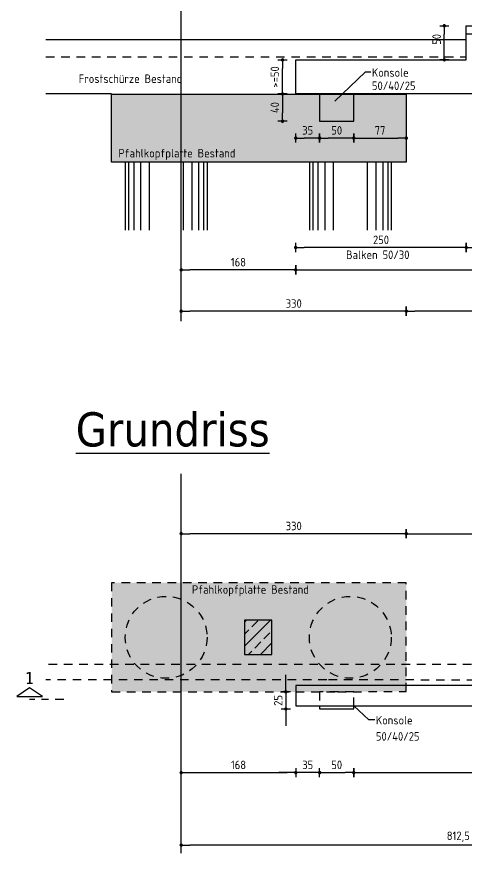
# Model space of a CAD drawing. Extents: x -17 to 300, y 24 to 138.
# Drawn here: x 243.16 to 249.75, y 116.78 to 129.05 of the extents above; entities that cross this region are included whole.
import ezdxf
from ezdxf.enums import TextEntityAlignment as Align

# ---------------------------------------------------------------- set-up
doc = ezdxf.new("R2010")
doc.units = 0
doc.header["$LTSCALE"] = 0.5
doc.header["$MEASUREMENT"] = 0
doc.header["$PDMODE"] = 2
for name, pattern in [('AUSGEZOGEN', [1000.01, 1000, 0.01]), ('DASHDOTSMALL', [1.05, 0.5, -0.25, 0.05, -0.25]), ('HIDDEN', [0.375, 0.25, -0.125]), ('STRICHPUNKT2', [0.55, 0.25, -0.125, 0.05, -0.125])]:
    doc.linetypes.add(name, pattern=pattern)
doc.layers.get('Defpoints').update_dxf_attribs({"linetype": 'CONTINUOUS'})
for name, color, linetype in [('ACHSEN', 7, 'CONTINUOUS'), ('BET-SCHN', 6, 'CONTINUOUS'), ('BETON', 7, 'CONTINUOUS'), ('MASSE', 7, 'CONTINUOUS'), ('SCHNITTE', 7, 'CONTINUOUS'), ('TEXT', 7, 'CONTINUOUS')]:
    doc.layers.add(name, color=color, linetype=linetype)
doc.styles.add('HELV', font='tahoma.ttf')
doc.styles.add('TXT', font='isocp.shx')
doc.dimstyles.new('DOT_I', dxfattribs={"dimscale": 0.5, "dimtxt": 0.25, "dimasz": 0.25, "dimexe": 0.1, "dimexo": 0.3, "dimgap": 0.1, "dimtad": 1, "dimdec": 3, "dimzin": 3, "dimtxsty": 'TXT', "dimblk": 'DOT', "dimblk1": 'DOT', "dimblk2": 'DOT', "dimsah": 1, "dimcen": 0.1, "dimse1": 1, "dimse2": 1, "dimazin": 0, "dimtfac": 1, "dimtdec": 4, "dimtix": 1, "dimtmove": 2, "dimatfit": 3, "dimldrblk": 'DOT', "dimfxl": 0, "dimtvp": 1, "dimtolj": 1, "dimtzin": 0, "dimarcsym": 0})

# ---------------------------------------------------------------- blocks, each defined once
blk = doc.blocks.new('DOT')
at = {"layer": 'MASSE', "color": 7, "linetype": 'Continuous'}
for p, q in [((0, 0), (-1, 0)), ((0, 0.54), (0, -0.54))]:
    blk.add_line(p, q, dxfattribs=at)
at = {"layer": 'MASSE', "color": 7, "linetype": 'Continuous', "const_width": 0.2}
blk.add_lwpolyline([(-0.1, 0, 1), (0.1, 0, 1)], format="xyb", close=True, dxfattribs=at)
blk = doc.blocks.new('*D120')
at = {"layer": 'Defpoints', "color": 0, "linetype": 'AUSGEZOGEN', "transparency": 16777216}
for p in [(245.566, 121.464), (245.566, 121.464), (248.866, 121.464)]:
    blk.add_point(p, dxfattribs=at)
at = {"layer": 'MASSE', "color": 0, "linetype": 'AUSGEZOGEN', "lineweight": -2, "transparency": 16777216}
blk.add_line((248.741, 121.464), (245.691, 121.464), dxfattribs=at)
at = {"layer": 'MASSE', "color": 0, "linetype": 'AUSGEZOGEN', "lineweight": -2, "transparency": 16777216, "xscale": 0.125, "yscale": 0.125, "zscale": 0.125, "rotation": 180}
blk.add_blockref('DOT', (245.566, 121.464), dxfattribs=at)
at = {"layer": 'MASSE', "color": 0, "linetype": 'AUSGEZOGEN', "lineweight": -2, "transparency": 16777216, "xscale": 0.125, "yscale": 0.125, "zscale": 0.125}
blk.add_blockref('DOT', (248.866, 121.464), dxfattribs=at)
at = {"layer": 'MASSE', "color": 0, "linetype": 'AUSGEZOGEN', "transparency": 16777216, "insert": (247.216, 121.577), "char_height": 0.125, "attachment_point": 5, "style": 'TXT'}
blk.add_mtext('\\A1;330', dxfattribs=at)
blk = doc.blocks.new('*D121')
at = {"layer": 'Defpoints', "color": 0, "linetype": 'AUSGEZOGEN', "transparency": 16777216}
for p in [(248.866, 121.464), (252.186, 121.464), (252.186, 121.464)]:
    blk.add_point(p, dxfattribs=at)
at = {"layer": 'MASSE', "color": 0, "linetype": 'AUSGEZOGEN', "lineweight": -2, "transparency": 16777216}
blk.add_line((248.991, 121.464), (252.061, 121.464), dxfattribs=at)
at = {"layer": 'MASSE', "color": 0, "linetype": 'AUSGEZOGEN', "lineweight": -2, "transparency": 16777216, "xscale": 0.125, "yscale": 0.125, "zscale": 0.125, "rotation": 180}
blk.add_blockref('DOT', (248.866, 121.464), dxfattribs=at)
at = {"layer": 'MASSE', "color": 0, "linetype": 'AUSGEZOGEN', "lineweight": -2, "transparency": 16777216, "xscale": 0.125, "yscale": 0.125, "zscale": 0.125}
blk.add_blockref('DOT', (252.186, 121.464), dxfattribs=at)
at = {"layer": 'MASSE', "color": 0, "linetype": 'AUSGEZOGEN', "transparency": 16777216, "insert": (250.526, 121.577), "char_height": 0.125, "attachment_point": 5, "style": 'TXT'}
blk.add_mtext('\\A1;332', dxfattribs=at)
blk = doc.blocks.new('*D127')
at = {"layer": 'Defpoints', "color": 0, "linetype": 'AUSGEZOGEN', "transparency": 16777216}
for p in [(247.246, 117.96), (247.246, 117.96), (247.596, 117.96)]:
    blk.add_point(p, dxfattribs=at)
at = {"layer": 'MASSE', "color": 0, "linetype": 'AUSGEZOGEN', "lineweight": -2, "transparency": 16777216}
for p, q in [((247.121, 117.96), (246.996, 117.96)), ((247.596, 117.96), (247.246, 117.96)), ((247.721, 117.96), (247.846, 117.96))]:
    blk.add_line(p, q, dxfattribs=at)
at = {"layer": 'MASSE', "color": 0, "linetype": 'AUSGEZOGEN', "lineweight": -2, "transparency": 16777216, "xscale": 0.125, "yscale": 0.125, "zscale": 0.125}
blk.add_blockref('DOT', (247.246, 117.96), dxfattribs=at)
at = {"layer": 'MASSE', "color": 0, "linetype": 'AUSGEZOGEN', "lineweight": -2, "transparency": 16777216, "xscale": 0.125, "yscale": 0.125, "zscale": 0.125, "rotation": 180}
blk.add_blockref('DOT', (247.596, 117.96), dxfattribs=at)
at = {"layer": 'MASSE', "color": 0, "linetype": 'AUSGEZOGEN', "transparency": 16777216, "insert": (247.421, 118.073), "char_height": 0.125, "attachment_point": 5, "style": 'TXT'}
blk.add_mtext('\\A1;35', dxfattribs=at)
blk = doc.blocks.new('*D128')
at = {"layer": 'Defpoints', "color": 0, "linetype": 'AUSGEZOGEN', "transparency": 16777216}
for p in [(247.596, 117.96), (248.096, 117.96), (248.096, 117.96)]:
    blk.add_point(p, dxfattribs=at)
at = {"layer": 'MASSE', "color": 0, "linetype": 'AUSGEZOGEN', "lineweight": -2, "transparency": 16777216}
blk.add_line((247.721, 117.96), (247.971, 117.96), dxfattribs=at)
at = {"layer": 'MASSE', "color": 0, "linetype": 'AUSGEZOGEN', "lineweight": -2, "transparency": 16777216, "xscale": 0.125, "yscale": 0.125, "zscale": 0.125, "rotation": 180}
blk.add_blockref('DOT', (247.596, 117.96), dxfattribs=at)
at = {"layer": 'MASSE', "color": 0, "linetype": 'AUSGEZOGEN', "lineweight": -2, "transparency": 16777216, "xscale": 0.125, "yscale": 0.125, "zscale": 0.125}
blk.add_blockref('DOT', (248.096, 117.96), dxfattribs=at)
at = {"layer": 'MASSE', "color": 0, "linetype": 'AUSGEZOGEN', "transparency": 16777216, "insert": (247.846, 118.073), "char_height": 0.125, "attachment_point": 5, "style": 'TXT'}
blk.add_mtext('\\A1;50', dxfattribs=at)
blk = doc.blocks.new('*D129')
at = {"layer": 'Defpoints', "color": 0, "linetype": 'AUSGEZOGEN', "transparency": 16777216}
for p in [(248.096, 117.96), (253.021, 117.96), (253.021, 117.96)]:
    blk.add_point(p, dxfattribs=at)
at = {"layer": 'MASSE', "color": 0, "linetype": 'AUSGEZOGEN', "lineweight": -2, "transparency": 16777216}
blk.add_line((248.221, 117.96), (252.896, 117.96), dxfattribs=at)
at = {"layer": 'MASSE', "color": 0, "linetype": 'AUSGEZOGEN', "lineweight": -2, "transparency": 16777216, "xscale": 0.125, "yscale": 0.125, "zscale": 0.125, "rotation": 180}
blk.add_blockref('DOT', (248.096, 117.96), dxfattribs=at)
at = {"layer": 'MASSE', "color": 0, "linetype": 'AUSGEZOGEN', "lineweight": -2, "transparency": 16777216, "xscale": 0.125, "yscale": 0.125, "zscale": 0.125}
blk.add_blockref('DOT', (253.021, 117.96), dxfattribs=at)
at = {"layer": 'MASSE', "color": 0, "linetype": 'AUSGEZOGEN', "transparency": 16777216, "insert": (250.558, 118.082), "char_height": 0.125, "attachment_point": 5, "style": 'TXT'}
blk.add_mtext('\\A1;492,5', dxfattribs=at)
blk = doc.blocks.new('*D140')
at = {"layer": 'Defpoints', "color": 0, "linetype": 'AUSGEZOGEN', "transparency": 16777216}
for p in [(247.1, 119.144), (247.1, 118.894), (247.1, 118.894)]:
    blk.add_point(p, dxfattribs=at)
at = {"layer": 'MASSE', "color": 0, "linetype": 'AUSGEZOGEN', "lineweight": -2, "transparency": 16777216}
for p, q in [((247.1, 119.269), (247.1, 119.394)), ((247.1, 119.144), (247.1, 118.894)), ((247.1, 118.769), (247.1, 118.644))]:
    blk.add_line(p, q, dxfattribs=at)
at = {"layer": 'MASSE', "color": 0, "linetype": 'AUSGEZOGEN', "lineweight": -2, "transparency": 16777216, "xscale": 0.125, "yscale": 0.125, "zscale": 0.125}
for p, rotation in [((247.1, 119.144), 270), ((247.1, 118.894), 90)]:
    blk.add_blockref('DOT', p, dxfattribs=dict(at, rotation=rotation))
at = {"layer": 'MASSE', "color": 0, "linetype": 'AUSGEZOGEN', "transparency": 16777216, "insert": (246.988, 119.019), "char_height": 0.125, "attachment_point": 5, "rotation": 90, "style": 'TXT'}
blk.add_mtext('\\A1;25', dxfattribs=at)
blk = doc.blocks.new('SCHN-2')
at = {"layer": 'SCHNITTE', "color": 6, "linetype": 'Continuous'}
blk.add_lwpolyline([(0.378, 0.088), (0, 0.34), (-0.378, 0.088)], close=True, dxfattribs=at)
at = {"layer": 'SCHNITTE', "color": 1, "linetype": 'DASHDOTSMALL', "style": 'HELV'}
blk.add_attdef('SCHN-2', text='', height=0.35, dxfattribs=at).set_placement((0, 0.45), align=Align.CENTER)
blk = doc.blocks.new('*D283')
at = {"layer": 'Defpoints', "color": 0, "linetype": 'AUSGEZOGEN', "transparency": 16777216}
for p in [(245.566, 125.333), (245.566, 125.333), (247.245, 125.333)]:
    blk.add_point(p, dxfattribs=at)
at = {"layer": 'MASSE', "color": 0, "linetype": 'AUSGEZOGEN', "lineweight": -2, "transparency": 16777216}
blk.add_line((247.12, 125.333), (245.691, 125.333), dxfattribs=at)
at = {"layer": 'MASSE', "color": 0, "linetype": 'AUSGEZOGEN', "lineweight": -2, "transparency": 16777216, "xscale": 0.125, "yscale": 0.125, "zscale": 0.125, "rotation": 180}
blk.add_blockref('DOT', (245.566, 125.333), dxfattribs=at)
at = {"layer": 'MASSE', "color": 0, "linetype": 'AUSGEZOGEN', "lineweight": -2, "transparency": 16777216, "xscale": 0.125, "yscale": 0.125, "zscale": 0.125}
blk.add_blockref('DOT', (247.245, 125.333), dxfattribs=at)
at = {"layer": 'MASSE', "color": 0, "linetype": 'AUSGEZOGEN', "transparency": 16777216, "insert": (246.405, 125.446), "char_height": 0.125, "attachment_point": 5, "style": 'TXT'}
blk.add_mtext('\\A1;168', dxfattribs=at)
blk = doc.blocks.new('*D284')
at = {"layer": 'Defpoints', "color": 0, "linetype": 'AUSGEZOGEN', "transparency": 16777216}
for p in [(247.245, 125.333), (259.635, 125.333), (259.635, 125.333)]:
    blk.add_point(p, dxfattribs=at)
at = {"layer": 'MASSE', "color": 0, "linetype": 'AUSGEZOGEN', "lineweight": -2, "transparency": 16777216}
blk.add_line((247.37, 125.333), (259.51, 125.333), dxfattribs=at)
at = {"layer": 'MASSE', "color": 0, "linetype": 'AUSGEZOGEN', "lineweight": -2, "transparency": 16777216, "xscale": 0.125, "yscale": 0.125, "zscale": 0.125, "rotation": 180}
blk.add_blockref('DOT', (247.245, 125.333), dxfattribs=at)
at = {"layer": 'MASSE', "color": 0, "linetype": 'AUSGEZOGEN', "lineweight": -2, "transparency": 16777216, "xscale": 0.125, "yscale": 0.125, "zscale": 0.125}
blk.add_blockref('DOT', (259.635, 125.333), dxfattribs=at)
at = {"layer": 'MASSE', "color": 0, "linetype": 'AUSGEZOGEN', "transparency": 16777216, "insert": (253.44, 125.446), "char_height": 0.125, "attachment_point": 5, "style": 'TXT'}
blk.add_mtext('\\A1;1239', dxfattribs=at)
blk = doc.blocks.new('*D288')
at = {"layer": 'Defpoints', "color": 0, "linetype": 'AUSGEZOGEN', "transparency": 16777216}
for p in [(247.245, 125.661), (247.245, 125.661), (249.745, 125.661)]:
    blk.add_point(p, dxfattribs=at)
at = {"layer": 'MASSE', "color": 0, "linetype": 'AUSGEZOGEN', "lineweight": -2, "transparency": 16777216}
blk.add_line((249.62, 125.661), (247.37, 125.661), dxfattribs=at)
at = {"layer": 'MASSE', "color": 0, "linetype": 'AUSGEZOGEN', "lineweight": -2, "transparency": 16777216, "xscale": 0.125, "yscale": 0.125, "zscale": 0.125, "rotation": 180}
blk.add_blockref('DOT', (247.245, 125.661), dxfattribs=at)
at = {"layer": 'MASSE', "color": 0, "linetype": 'AUSGEZOGEN', "lineweight": -2, "transparency": 16777216, "xscale": 0.125, "yscale": 0.125, "zscale": 0.125}
blk.add_blockref('DOT', (249.745, 125.661), dxfattribs=at)
at = {"layer": 'MASSE', "color": 0, "linetype": 'AUSGEZOGEN', "transparency": 16777216, "insert": (248.495, 125.773), "char_height": 0.125, "attachment_point": 5, "style": 'TXT'}
blk.add_mtext('\\A1;250', dxfattribs=at)
blk = doc.blocks.new('*D289')
at = {"layer": 'Defpoints', "color": 0, "linetype": 'AUSGEZOGEN', "transparency": 16777216}
for p in [(249.745, 125.661), (259.635, 125.661), (259.635, 125.661)]:
    blk.add_point(p, dxfattribs=at)
at = {"layer": 'MASSE', "color": 0, "linetype": 'AUSGEZOGEN', "lineweight": -2, "transparency": 16777216}
blk.add_line((249.87, 125.661), (259.51, 125.661), dxfattribs=at)
at = {"layer": 'MASSE', "color": 0, "linetype": 'AUSGEZOGEN', "lineweight": -2, "transparency": 16777216, "xscale": 0.125, "yscale": 0.125, "zscale": 0.125, "rotation": 180}
blk.add_blockref('DOT', (249.745, 125.661), dxfattribs=at)
at = {"layer": 'MASSE', "color": 0, "linetype": 'AUSGEZOGEN', "lineweight": -2, "transparency": 16777216, "xscale": 0.125, "yscale": 0.125, "zscale": 0.125}
blk.add_blockref('DOT', (259.635, 125.661), dxfattribs=at)
at = {"layer": 'MASSE', "color": 0, "linetype": 'AUSGEZOGEN', "transparency": 16777216, "insert": (254.69, 125.773), "char_height": 0.125, "attachment_point": 5, "style": 'TXT'}
blk.add_mtext('\\A1;989', dxfattribs=at)
blk = doc.blocks.new('*D292')
at = {"layer": 'Defpoints', "color": 0, "linetype": 'AUSGEZOGEN', "transparency": 16777216}
for p in [(247.052, 127.913), (247.052, 127.513), (247.052, 127.513)]:
    blk.add_point(p, dxfattribs=at)
at = {"layer": 'MASSE', "color": 0, "linetype": 'AUSGEZOGEN', "lineweight": -2, "transparency": 16777216}
blk.add_line((247.052, 127.788), (247.052, 127.638), dxfattribs=at)
at = {"layer": 'MASSE', "color": 0, "linetype": 'AUSGEZOGEN', "lineweight": -2, "transparency": 16777216, "xscale": 0.125, "yscale": 0.125, "zscale": 0.125}
for p, rotation in [((247.052, 127.913), 90), ((247.052, 127.513), 270)]:
    blk.add_blockref('DOT', p, dxfattribs=dict(at, rotation=rotation))
at = {"layer": 'MASSE', "color": 0, "linetype": 'AUSGEZOGEN', "transparency": 16777216, "insert": (246.939, 127.713), "char_height": 0.125, "attachment_point": 5, "rotation": 90, "style": 'TXT'}
blk.add_mtext('\\A1;40', dxfattribs=at)
blk = doc.blocks.new('*D293')
at = {"layer": 'Defpoints', "color": 0, "linetype": 'AUSGEZOGEN', "transparency": 16777216}
for p in [(247.052, 128.413), (247.052, 128.413), (247.052, 127.913)]:
    blk.add_point(p, dxfattribs=at)
at = {"layer": 'MASSE', "color": 0, "linetype": 'AUSGEZOGEN', "lineweight": -2, "transparency": 16777216}
blk.add_line((247.052, 128.038), (247.052, 128.288), dxfattribs=at)
at = {"layer": 'MASSE', "color": 0, "linetype": 'AUSGEZOGEN', "lineweight": -2, "transparency": 16777216, "xscale": 0.125, "yscale": 0.125, "zscale": 0.125}
for p, rotation in [((247.052, 128.413), 90), ((247.052, 127.913), 270)]:
    blk.add_blockref('DOT', p, dxfattribs=dict(at, rotation=rotation))
at = {"layer": 'MASSE', "color": 0, "linetype": 'AUSGEZOGEN', "transparency": 16777216, "insert": (246.939, 128.163), "char_height": 0.125, "attachment_point": 5, "rotation": 90, "style": 'TXT'}
blk.add_mtext('\\A1;>=50', dxfattribs=at)
blk = doc.blocks.new('*D294')
at = {"layer": 'Defpoints', "color": 0, "linetype": 'AUSGEZOGEN', "transparency": 16777216}
for p in [(249.423, 128.913), (249.423, 128.913), (249.423, 128.413)]:
    blk.add_point(p, dxfattribs=at)
at = {"layer": 'MASSE', "color": 0, "linetype": 'AUSGEZOGEN', "lineweight": -2, "transparency": 16777216}
blk.add_line((249.423, 128.538), (249.423, 128.788), dxfattribs=at)
at = {"layer": 'MASSE', "color": 0, "linetype": 'AUSGEZOGEN', "lineweight": -2, "transparency": 16777216, "xscale": 0.125, "yscale": 0.125, "zscale": 0.125}
for p, rotation in [((249.423, 128.913), 90), ((249.423, 128.413), 270)]:
    blk.add_blockref('DOT', p, dxfattribs=dict(at, rotation=rotation))
at = {"layer": 'MASSE', "color": 0, "linetype": 'AUSGEZOGEN', "transparency": 16777216, "insert": (249.311, 128.713), "char_height": 0.125, "attachment_point": 5, "rotation": 90, "style": 'TXT'}
blk.add_mtext('\\A1;50', dxfattribs=at)
blk = doc.blocks.new('*D179')
at = {"layer": 'Defpoints', "color": 0, "linetype": 'AUSGEZOGEN', "transparency": 16777216}
for p in [(245.566, 124.727), (245.566, 124.727), (248.866, 124.727)]:
    blk.add_point(p, dxfattribs=at)
at = {"layer": 'MASSE', "color": 0, "linetype": 'AUSGEZOGEN', "lineweight": -2, "transparency": 16777216}
blk.add_line((248.741, 124.727), (245.691, 124.727), dxfattribs=at)
at = {"layer": 'MASSE', "color": 0, "linetype": 'AUSGEZOGEN', "lineweight": -2, "transparency": 16777216, "xscale": 0.125, "yscale": 0.125, "zscale": 0.125, "rotation": 180}
blk.add_blockref('DOT', (245.566, 124.727), dxfattribs=at)
at = {"layer": 'MASSE', "color": 0, "linetype": 'AUSGEZOGEN', "lineweight": -2, "transparency": 16777216, "xscale": 0.125, "yscale": 0.125, "zscale": 0.125}
blk.add_blockref('DOT', (248.866, 124.727), dxfattribs=at)
at = {"layer": 'MASSE', "color": 0, "linetype": 'AUSGEZOGEN', "transparency": 16777216, "insert": (247.216, 124.839), "char_height": 0.125, "attachment_point": 5, "style": 'TXT'}
blk.add_mtext('\\A1;330', dxfattribs=at)
blk = doc.blocks.new('*D180')
at = {"layer": 'Defpoints', "color": 0, "linetype": 'AUSGEZOGEN', "transparency": 16777216}
for p in [(248.866, 124.727), (248.866, 124.727), (252.186, 124.727)]:
    blk.add_point(p, dxfattribs=at)
at = {"layer": 'MASSE', "color": 0, "linetype": 'AUSGEZOGEN', "lineweight": -2, "transparency": 16777216}
blk.add_line((252.061, 124.727), (248.991, 124.727), dxfattribs=at)
at = {"layer": 'MASSE', "color": 0, "linetype": 'AUSGEZOGEN', "lineweight": -2, "transparency": 16777216, "xscale": 0.125, "yscale": 0.125, "zscale": 0.125, "rotation": 180}
blk.add_blockref('DOT', (248.866, 124.727), dxfattribs=at)
at = {"layer": 'MASSE', "color": 0, "linetype": 'AUSGEZOGEN', "lineweight": -2, "transparency": 16777216, "xscale": 0.125, "yscale": 0.125, "zscale": 0.125}
blk.add_blockref('DOT', (252.186, 124.727), dxfattribs=at)
at = {"layer": 'MASSE', "color": 0, "linetype": 'AUSGEZOGEN', "transparency": 16777216, "insert": (250.526, 124.839), "char_height": 0.125, "attachment_point": 5, "style": 'TXT'}
blk.add_mtext('\\A1;332', dxfattribs=at)
blk = doc.blocks.new('*D189')
at = {"layer": 'Defpoints', "color": 0, "linetype": 'AUSGEZOGEN', "transparency": 16777216}
for p in [(248.096, 127.266), (248.866, 127.266), (248.866, 127.266)]:
    blk.add_point(p, dxfattribs=at)
at = {"layer": 'MASSE', "color": 0, "linetype": 'AUSGEZOGEN', "lineweight": -2, "transparency": 16777216}
blk.add_line((248.221, 127.266), (248.741, 127.266), dxfattribs=at)
at = {"layer": 'MASSE', "color": 0, "linetype": 'AUSGEZOGEN', "lineweight": -2, "transparency": 16777216, "xscale": 0.125, "yscale": 0.125, "zscale": 0.125, "rotation": 180}
blk.add_blockref('DOT', (248.096, 127.266), dxfattribs=at)
at = {"layer": 'MASSE', "color": 0, "linetype": 'AUSGEZOGEN', "lineweight": -2, "transparency": 16777216, "xscale": 0.125, "yscale": 0.125, "zscale": 0.125}
blk.add_blockref('DOT', (248.866, 127.266), dxfattribs=at)
at = {"layer": 'MASSE', "color": 0, "linetype": 'AUSGEZOGEN', "transparency": 16777216, "insert": (248.481, 127.379), "char_height": 0.125, "attachment_point": 5, "style": 'TXT'}
blk.add_mtext('\\A1;77', dxfattribs=at)
blk = doc.blocks.new('*D190')
at = {"layer": 'Defpoints', "color": 0, "linetype": 'AUSGEZOGEN', "transparency": 16777216}
for p in [(247.596, 127.266), (247.596, 127.266), (248.096, 127.266)]:
    blk.add_point(p, dxfattribs=at)
at = {"layer": 'MASSE', "color": 0, "linetype": 'AUSGEZOGEN', "lineweight": -2, "transparency": 16777216}
blk.add_line((247.971, 127.266), (247.721, 127.266), dxfattribs=at)
at = {"layer": 'MASSE', "color": 0, "linetype": 'AUSGEZOGEN', "lineweight": -2, "transparency": 16777216, "xscale": 0.125, "yscale": 0.125, "zscale": 0.125, "rotation": 180}
blk.add_blockref('DOT', (247.596, 127.266), dxfattribs=at)
at = {"layer": 'MASSE', "color": 0, "linetype": 'AUSGEZOGEN', "lineweight": -2, "transparency": 16777216, "xscale": 0.125, "yscale": 0.125, "zscale": 0.125}
blk.add_blockref('DOT', (248.096, 127.266), dxfattribs=at)
at = {"layer": 'MASSE', "color": 0, "linetype": 'AUSGEZOGEN', "transparency": 16777216, "insert": (247.846, 127.379), "char_height": 0.125, "attachment_point": 5, "style": 'TXT'}
blk.add_mtext('\\A1;50', dxfattribs=at)
blk = doc.blocks.new('*D191')
at = {"layer": 'Defpoints', "color": 0, "linetype": 'AUSGEZOGEN', "transparency": 16777216}
for p in [(247.246, 127.266), (247.246, 127.266), (247.596, 127.266)]:
    blk.add_point(p, dxfattribs=at)
at = {"layer": 'MASSE', "color": 0, "linetype": 'AUSGEZOGEN', "lineweight": -2, "transparency": 16777216}
blk.add_line((247.471, 127.266), (247.371, 127.266), dxfattribs=at)
at = {"layer": 'MASSE', "color": 0, "linetype": 'AUSGEZOGEN', "lineweight": -2, "transparency": 16777216, "xscale": 0.125, "yscale": 0.125, "zscale": 0.125, "rotation": 180}
blk.add_blockref('DOT', (247.246, 127.266), dxfattribs=at)
at = {"layer": 'MASSE', "color": 0, "linetype": 'AUSGEZOGEN', "lineweight": -2, "transparency": 16777216, "xscale": 0.125, "yscale": 0.125, "zscale": 0.125}
blk.add_blockref('DOT', (247.596, 127.266), dxfattribs=at)
at = {"layer": 'MASSE', "color": 0, "linetype": 'AUSGEZOGEN', "transparency": 16777216, "insert": (247.421, 127.379), "char_height": 0.125, "attachment_point": 5, "style": 'TXT'}
blk.add_mtext('\\A1;35', dxfattribs=at)
blk = doc.blocks.new('*D267')
at = {"layer": 'Defpoints', "color": 0, "linetype": 'AUSGEZOGEN', "transparency": 16777216}
for p in [(245.566, 116.897), (245.566, 116.897), (253.691, 116.897)]:
    blk.add_point(p, dxfattribs=at)
at = {"layer": 'MASSE', "color": 0, "linetype": 'AUSGEZOGEN', "lineweight": -2, "transparency": 16777216}
blk.add_line((253.566, 116.897), (245.691, 116.897), dxfattribs=at)
at = {"layer": 'MASSE', "color": 0, "linetype": 'AUSGEZOGEN', "lineweight": -2, "transparency": 16777216, "xscale": 0.125, "yscale": 0.125, "zscale": 0.125, "rotation": 180}
blk.add_blockref('DOT', (245.566, 116.897), dxfattribs=at)
at = {"layer": 'MASSE', "color": 0, "linetype": 'AUSGEZOGEN', "lineweight": -2, "transparency": 16777216, "xscale": 0.125, "yscale": 0.125, "zscale": 0.125}
blk.add_blockref('DOT', (253.691, 116.897), dxfattribs=at)
at = {"layer": 'MASSE', "color": 0, "linetype": 'AUSGEZOGEN', "transparency": 16777216, "insert": (249.628, 117.019), "char_height": 0.125, "attachment_point": 5, "style": 'TXT'}
blk.add_mtext('\\A1;812,5', dxfattribs=at)
blk = doc.blocks.new('*D270')
at = {"layer": 'Defpoints', "color": 0, "linetype": 'AUSGEZOGEN', "transparency": 16777216}
for p in [(245.566, 117.96), (247.246, 117.96), (247.246, 117.96)]:
    blk.add_point(p, dxfattribs=at)
at = {"layer": 'MASSE', "color": 0, "linetype": 'AUSGEZOGEN', "lineweight": -2, "transparency": 16777216}
blk.add_line((245.691, 117.96), (247.121, 117.96), dxfattribs=at)
at = {"layer": 'MASSE', "color": 0, "linetype": 'AUSGEZOGEN', "lineweight": -2, "transparency": 16777216, "xscale": 0.125, "yscale": 0.125, "zscale": 0.125, "rotation": 180}
blk.add_blockref('DOT', (245.566, 117.96), dxfattribs=at)
at = {"layer": 'MASSE', "color": 0, "linetype": 'AUSGEZOGEN', "lineweight": -2, "transparency": 16777216, "xscale": 0.125, "yscale": 0.125, "zscale": 0.125}
blk.add_blockref('DOT', (247.246, 117.96), dxfattribs=at)
at = {"layer": 'MASSE', "color": 0, "linetype": 'AUSGEZOGEN', "transparency": 16777216, "insert": (246.406, 118.073), "char_height": 0.125, "attachment_point": 5, "style": 'TXT'}
blk.add_mtext('\\A1;168', dxfattribs=at)

msp = doc.modelspace()

# ---------------------------------------------------------------- hatches: boundary and pattern name
at = {"layer": 'MASSE', "linetype": 'AUSGEZOGEN'}
h = msp.add_hatch(dxfattribs=at)
h.set_pattern_fill('ANSI33', color=9, style=0, double=1)
h.set_pattern_definition([(45, (-21.21605, 82.26633), (-0.1767767, 0.1767767), []), (45, (-21.03928, 82.26633), (-0.1767767, 0.1767767), [0.125, -0.0625])])
h.paths.add_polyline_path([(246.8956, 119.6942), (246.8956, 120.1942), (246.4956, 120.1942), (246.4956, 119.6942)])
at = {"layer": 'TEXT', "linetype": 'AUSGEZOGEN'}
for points in [[(244.5447, 126.9129), (244.5447, 127.9089), (248.8656, 127.9089), (248.8656, 126.9129)], [(248.8656, 119.151), (248.8656, 120.7442), (244.5456, 120.7442), (244.5456, 119.1458), (247.8602, 119.1441)]]:
    msp.add_hatch(color=11, dxfattribs=at).paths.add_polyline_path(points)

# ---------------------------------------------------------------- linework, layer by layer
at = {"layer": 'ACHSEN', "color": 140, "linetype": 'AUSGEZOGEN'}
for p, q in [((245.5656, 124.5788), (245.5656, 135.6606)), ((245.5656, 116.7771), (245.5656, 122.3439))]:
    msp.add_line(p, q, dxfattribs=at)
at = {"layer": 'BET-SCHN', "color": 8}
for p, q in [((243.5827, 128.7129), (249.7447, 128.7129)), ((244.5447, 127.9129), (243.5827, 127.9129))]:
    msp.add_line(p, q, dxfattribs=at)
msp.add_lwpolyline([(244.5447, 126.9129), (244.5447, 127.9089), (248.8656, 127.9089), (248.8656, 126.9129)], close=True, dxfattribs=at)
at = {"layer": 'BETON', "color": 9, "linetype": 'AUSGEZOGEN'}
for p, q in [((249.7447, 128.7929), (259.6347, 128.7929)), ((244.7447, 126.9129), (244.7447, 125.9129)), ((244.7947, 126.9129), (244.7947, 125.9129)), ((244.8697, 126.9129), (244.8697, 125.9129)), ((244.9697, 126.9129), (244.9697, 125.9129)), ((245.0947, 126.9129), (245.0947, 125.9129)), ((245.5947, 126.9129), (245.5947, 125.9129)), ((245.7197, 126.9129), (245.7197, 125.9129)), ((245.8197, 126.9129), (245.8197, 125.9129)), ((245.8947, 126.9129), (245.8947, 125.9129)), ((245.9447, 126.9129), (245.9447, 125.9129)), ((247.4447, 126.9129), (247.4447, 125.9129)), ((247.4947, 126.9129), (247.4947, 125.9129)), ((247.5697, 126.9129), (247.5697, 125.9129)), ((247.6697, 126.9129), (247.6697, 125.9129)), ((247.7947, 126.9129), (247.7947, 125.9129)), ((248.2947, 126.9129), (248.2947, 125.9129)), ((248.4197, 126.9129), (248.4197, 125.9129)), ((248.5197, 126.9129), (248.5197, 125.9129)), ((248.5947, 126.9129), (248.5947, 125.9129)), ((248.6447, 126.9129), (248.6447, 125.9129))]:
    msp.add_line(p, q, dxfattribs=at)
at = {"layer": 'BETON', "color": 9, "linetype": 'HIDDEN'}
for p, q in [((243.5827, 128.4583), (249.7447, 128.4583)), ((259.7206, 119.5442), (243.5836, 119.5442))]:
    msp.add_line(p, q, dxfattribs=at)
at = {"layer": 'BETON', "color": 6, "linetype": 'AUSGEZOGEN'}
for points in [[(259.6356, 127.9129), (247.2456, 127.9129), (247.2456, 128.4129), (249.7456, 128.4129), (249.7456, 128.9129), (259.6356, 128.9129)], [(247.5956, 127.5129), (248.0956, 127.5129), (248.0956, 127.9129), (247.5956, 127.9129)], [(259.6356, 119.2389), (247.2456, 119.2389), (247.2456, 118.9389), (259.6356, 118.9389)]]:
    msp.add_lwpolyline(points, close=True, dxfattribs=at)
at = {"layer": 'BETON', "color": 9, "linetype": 'HIDDEN'}
msp.add_lwpolyline([(248.8656, 119.151), (248.8656, 120.7442), (244.5456, 120.7442), (244.5456, 119.1458), (247.8602, 119.1441)], close=True, dxfattribs=at)
at = {"layer": 'BETON', "color": 9, "linetype": 'AUSGEZOGEN'}
msp.add_lwpolyline([(246.8956, 119.6942), (246.8956, 120.1942), (246.4956, 120.1942), (246.4956, 119.6942)], close=True, dxfattribs=at)
at = {"layer": 'BETON', "color": 9, "linetype": 'HIDDEN'}
msp.add_lwpolyline([(269.7112, 119.2353), (268.7942, 119.255), (268.7684, 119.2682), (264.2821, 119.2848), (259.9084, 119.2851), (259.9084, 119.2231), (259.6602, 119.2449), (259.6605, 119.2968), (259.0706, 119.3004), (256.6633, 119.3153), (252.1274, 119.309), (247.7004, 119.3222), (243.5836, 119.3222)], dxfattribs=at)
at = {"layer": 'BETON', "color": 7, "linetype": 'HIDDEN'}
msp.add_lwpolyline([(248.0956, 118.9389), (248.0956, 119.1457), (247.5956, 119.1442), (247.5956, 118.9392)], dxfattribs=at)
at = {"layer": 'BETON', "color": 7, "linetype": 'AUSGEZOGEN'}
msp.add_lwpolyline([(247.5956, 118.9392), (247.5956, 118.8942), (248.0956, 118.8942), (248.0956, 118.9389)], dxfattribs=at)
at = {"layer": 'BETON', "color": 9, "linetype": 'HIDDEN'}
for centre in [(245.3456, 119.9442), (248.0456, 119.9442)]:
    msp.add_circle(centre, 0.6, dxfattribs=at)
at = {"layer": 'SCHNITTE', "color": 6, "linetype": 'STRICHPUNKT2'}
msp.add_line((243.8441, 119.0344), (243.3441, 119.0344), dxfattribs=at)
at = {"layer": 'TEXT', "color": 7, "linetype": 'AUSGEZOGEN'}
for points in [[(248.3482, 128.2301), (248.2607, 128.2301), (247.8198, 127.8052)], [(248.4062, 118.7316), (248.3187, 118.7316), (248.0956, 118.9392)]]:
    msp.add_lwpolyline(points, dxfattribs=at)

# ---------------------------------------------------------------- block references
at = {"layer": 'SCHNITTE', "color": 6, "linetype": 'STRICHPUNKT2', "xscale": 0.5, "yscale": 0.5, "zscale": 0.5}
msp.add_blockref('SCHN-2', (243.3441, 119.0344), dxfattribs=at).add_auto_attribs({'SCHN-2': '1'})

# ---------------------------------------------------------------- texts
at = {"layer": 'TEXT', "color": 7, "linetype": 'AUSGEZOGEN', "style": 'TXT'}
for s, p in [('Konsole', (248.3622, 128.1649)), ('Frostschürze Bestand', (244.0634, 128.074)), ('50/40/25', (248.3622, 127.9708)), ('Pfahlkopfplatte Bestand', (244.6454, 126.9823)), ('Balken 50/30', (247.9834, 125.4921)), ('Pfahlkopfplatte Bestand', (245.7229, 120.5829)), ('Konsole', (248.4202, 118.6663)), ('50/40/25', (248.4202, 118.4288))]:
    msp.add_text(s, height=0.125, dxfattribs=at).set_placement(p)
at = {"layer": 'TEXT', "color": 6, "linetype": 'AUSGEZOGEN', "style": 'HELV'}
msp.add_text('%%UGrundriss', height=0.5, dxfattribs=at).set_placement((244.0203, 122.7442))

# ---------------------------------------------------------------- dimensions: what is measured, and where the dimension line sits
at = {"layer": 'MASSE', "color": 7, "linetype": 'AUSGEZOGEN'}
dim = msp.add_linear_dim(base=(249.423, 128.9129), p1=(249.423, 128.4129), p2=(249.423, 128.9129), angle=90, dimstyle='DOT_I', override={"dimdec": 0, "dimlfac": 100}, dxfattribs=at)
dim.commit()
dim.dimension.update_dxf_attribs({"geometry": '*D294', "text_midpoint": (249.3105, 128.7129), "dimtype": 160})
dim = msp.add_linear_dim(base=(247.0516, 128.4129), p1=(247.0516, 127.9129), p2=(247.0516, 128.4129), angle=90, text='>=<>', dimstyle='DOT_I', override={"dimdec": 0, "dimlfac": 100}, dxfattribs=at)
dim.commit()
dim.dimension.update_dxf_attribs({"geometry": '*D293', "text_midpoint": (246.9391, 128.1629)})
for base, p1, p2, picture, middle in [((247.0516, 127.5129), (247.0516, 127.9129), (247.0516, 127.5129), '*D292', (246.9391, 127.7129)), ((247.1002, 118.8942), (247.1002, 119.1442), (247.1002, 118.8942), '*D140', (246.9877, 119.0192))]:
    dim = msp.add_linear_dim(base=base, p1=p1, p2=p2, angle=90, dimstyle='DOT_I', override={"dimdec": 0, "dimlfac": 100}, dxfattribs=at)
    dim.commit()
    dim.dimension.update_dxf_attribs({"geometry": picture, "text_midpoint": middle})
for base, p1, p2, override, picture, middle in [((247.2456, 127.266), (247.5956, 127.266), (247.2456, 127.266), {"dimdec": 0, "dimlfac": 100}, '*D191', (247.4206, 127.3785)), ((247.5956, 127.266), (248.0956, 127.266), (247.5956, 127.266), {"dimdec": 0, "dimlfac": 100}, '*D190', (247.8456, 127.3785)), ((248.8656, 127.266), (248.0956, 127.266), (248.8656, 127.266), {"dimdec": 0, "dimlfac": 100}, '*D189', (248.4806, 127.3785)), ((247.2447, 125.6609), (249.7447, 125.6609), (247.2447, 125.6609), {"dimdec": 0, "dimlfac": 100}, '*D288', (248.4947, 125.7734)), ((259.6347, 125.6609), (249.7447, 125.6609), (259.6347, 125.6609), {"dimdec": 0, "dimlfac": 100}, '*D289', (254.6897, 125.7734)), ((245.5656, 125.333), (247.2447, 125.333), (245.5656, 125.333), {"dimdec": 0, "dimlfac": 100}, '*D283', (246.4052, 125.4455)), ((259.6347, 125.333), (247.2447, 125.333), (259.6347, 125.333), {"dimdec": 0, "dimlfac": 100}, '*D284', (253.4397, 125.4455)), ((245.5656, 124.7269), (248.8656, 124.7269), (245.5656, 124.7269), {"dimdec": 0, "dimlfac": 100}, '*D179', (247.2156, 124.8394)), ((248.8656, 124.7269), (252.1856, 124.7269), (248.8656, 124.7269), {"dimdec": 0, "dimlfac": 100}, '*D180', (250.5256, 124.8394)), ((245.5656, 121.4643), (248.8656, 121.4643), (245.5656, 121.4643), {"dimdec": 0, "dimlfac": 100}, '*D120', (247.2156, 121.5768)), ((252.1856, 121.4643), (248.8656, 121.4643), (252.1856, 121.4643), {"dimdec": 0, "dimlfac": 100}, '*D121', (250.5256, 121.5768)), ((247.2456, 117.9604), (245.5656, 117.9604), (247.2456, 117.9604), {"dimdec": 0, "dimlfac": 100}, '*D270', (246.4056, 118.0729)), ((247.2456, 117.9604), (247.5956, 117.9604), (247.2456, 117.9604), {"dimdec": 0, "dimlfac": 100}, '*D127', (247.4206, 118.0729)), ((248.0956, 117.9604), (247.5956, 117.9604), (248.0956, 117.9604), {"dimdec": 0, "dimlfac": 100}, '*D128', (247.8456, 118.0729)), ((253.0206, 117.9604), (248.0956, 117.9604), (253.0206, 117.9604), {"dimdec": 1, "dimlfac": 100}, '*D129', (250.5581, 118.0823)), ((245.5656, 116.8966), (253.6906, 116.8966), (245.5656, 116.8966), {"dimdec": 1, "dimlfac": 100}, '*D267', (249.6281, 117.0185))]:
    dim = msp.add_linear_dim(base=base, p1=p1, p2=p2, dimstyle='DOT_I', override=override, dxfattribs=at)
    dim.commit()
    dim.dimension.update_dxf_attribs({"geometry": picture, "text_midpoint": middle})

doc.saveas('drawing.dxf')
